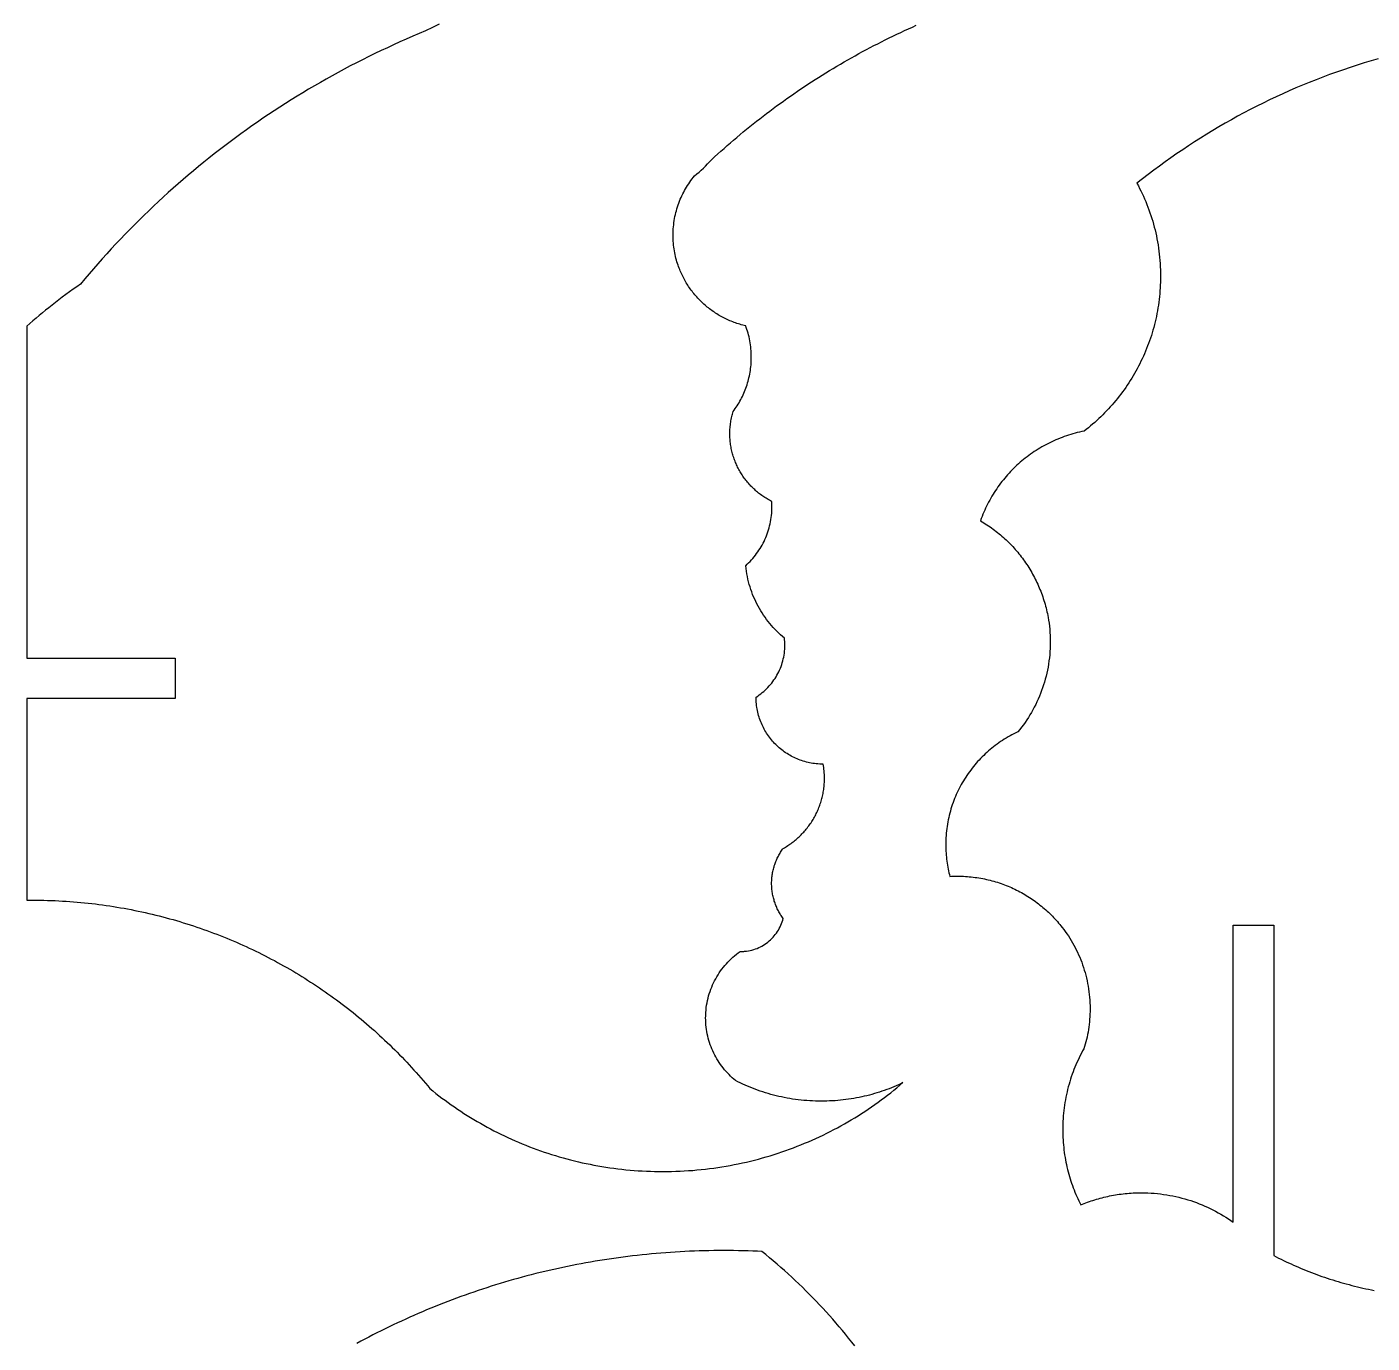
# Model space of a CAD drawing. Extents: x 296 to 476, y 465 to 753.
# Drawn here: x 295.6 to 346.6, y 646.5 to 696.4 of the extents above; entities that cross this region are included whole.
import ezdxf

# ---------------------------------------------------------------- set-up
doc = ezdxf.new("R2010")
doc.units = 0
doc.layers.add('Default_Layer', color=1, linetype='CONTINUOUS')

msp = doc.modelspace()

# ---------------------------------------------------------------- linework, layer by layer
at = {"layer": 'Default_Layer'}
for points in [[(311.269, 696.457), (311.008, 696.332), (310.748, 696.206), (310.503, 696.104), (310.26, 696), (310.018, 695.894), (309.778, 695.787), (309.538, 695.679), (309.3, 695.568), (309.063, 695.457), (308.827, 695.343), (308.593, 695.228), (308.359, 695.112), (308.127, 694.993), (307.897, 694.874), (307.667, 694.752), (307.439, 694.629), (307.212, 694.505), (306.986, 694.379), (306.762, 694.252), (306.539, 694.123), (306.317, 693.992), (306.096, 693.86), (305.877, 693.726), (305.658, 693.591), (305.442, 693.454), (305.226, 693.316), (305.012, 693.177), (304.799, 693.036), (304.587, 692.893), (304.376, 692.749), (304.167, 692.603), (303.959, 692.456), (303.753, 692.307), (303.548, 692.157), (303.343, 692.006), (303.141, 691.853), (302.939, 691.699), (302.739, 691.543), (302.54, 691.385), (302.343, 691.227), (302.147, 691.067), (301.952, 690.905), (301.758, 690.742), (301.566, 690.578), (301.375, 690.412), (301.185, 690.244), (300.997, 690.076), (300.81, 689.906), (300.624, 689.734), (300.44, 689.561), (300.257, 689.387), (300.075, 689.212), (299.894, 689.035), (299.715, 688.856), (299.538, 688.677), (299.361, 688.496), (299.186, 688.313), (299.012, 688.129), (298.84, 687.944), (298.669, 687.758), (298.499, 687.57), (298.331, 687.381), (298.164, 687.191), (297.998, 686.999), (297.834, 686.806), (297.671, 686.611), (297.529, 686.511), (297.39, 686.411), (297.253, 686.311), (297.118, 686.211), (296.985, 686.112), (296.854, 686.012), (296.725, 685.913), (296.598, 685.814), (296.473, 685.715), (296.349, 685.616), (296.228, 685.517), (296.108, 685.417), (295.989, 685.318), (295.872, 685.219), (295.757, 685.119), (295.643, 685.02), (295.643, 672.438), (295.643, 672.438), (301.256, 672.438), (301.256, 670.901), (295.643, 670.901), (295.643, 663.261), (295.862, 663.262), (296.003, 663.262), (296.145, 663.26), (296.286, 663.258), (296.427, 663.254), (296.568, 663.25), (296.708, 663.244), (296.849, 663.238), (296.989, 663.23), (297.128, 663.222), (297.268, 663.212), (297.407, 663.202), (297.546, 663.19), (297.685, 663.178), (297.823, 663.164), (297.961, 663.15), (298.099, 663.135), (298.236, 663.118), (298.374, 663.101), (298.511, 663.083), (298.647, 663.064), (298.784, 663.044), (298.92, 663.023), (299.055, 663.001), (299.191, 662.978), (299.326, 662.954), (299.46, 662.929), (299.595, 662.904), (299.729, 662.877), (299.863, 662.85), (299.996, 662.821), (300.129, 662.792), (300.262, 662.761), (300.395, 662.73), (300.527, 662.698), (300.658, 662.665), (300.79, 662.631), (300.921, 662.597), (301.051, 662.561), (301.182, 662.524), (301.312, 662.487), (301.441, 662.449), (301.57, 662.409), (301.699, 662.369), (301.827, 662.328), (301.955, 662.287), (302.083, 662.244), (302.21, 662.2), (302.337, 662.156), (302.464, 662.111), (302.59, 662.065), (302.715, 662.018), (302.841, 661.97), (302.966, 661.921), (303.09, 661.872), (303.214, 661.822), (303.338, 661.771), (303.461, 661.719), (303.583, 661.666), (303.706, 661.612), (303.828, 661.558), (303.949, 661.503), (304.07, 661.447), (304.191, 661.39), (304.311, 661.332), (304.43, 661.274), (304.55, 661.214), (304.668, 661.154), (304.787, 661.094), (304.904, 661.032), (305.022, 660.97), (305.139, 660.906), (305.255, 660.842), (305.371, 660.778), (305.486, 660.712), (305.601, 660.646), (305.716, 660.579), (305.83, 660.511), (305.943, 660.443), (306.056, 660.373), (306.169, 660.303), (306.281, 660.232), (306.392, 660.161), (306.503, 660.089), (306.614, 660.016), (306.724, 659.942), (306.833, 659.867), (306.942, 659.792), (307.05, 659.716), (307.158, 659.64), (307.265, 659.562), (307.372, 659.484), (307.478, 659.405), (307.584, 659.326), (307.689, 659.246), (307.794, 659.165), (307.898, 659.083), (308.001, 659.001), (308.104, 658.918), (308.206, 658.834), (308.308, 658.75), (308.409, 658.665), (308.51, 658.579), (308.61, 658.492), (308.71, 658.405), (308.808, 658.318), (308.907, 658.229), (309.004, 658.14), (309.102, 658.05), (309.198, 657.96), (309.294, 657.869), (309.389, 657.777), (309.484, 657.685), (309.578, 657.592), (309.672, 657.499), (309.764, 657.404), (309.857, 657.309), (309.948, 657.214), (310.039, 657.118), (310.13, 657.021), (310.219, 656.924), (310.308, 656.826), (310.397, 656.727), (310.485, 656.628), (310.572, 656.528), (310.658, 656.428), (310.744, 656.327), (310.829, 656.225), (310.914, 656.123), (311.026, 656.032), (311.139, 655.942), (311.254, 655.853), (311.369, 655.765), (311.485, 655.679), (311.602, 655.593), (311.721, 655.509), (311.84, 655.426), (311.96, 655.344), (312.081, 655.264), (312.203, 655.184), (312.326, 655.106), (312.45, 655.029), (312.574, 654.954), (312.7, 654.879), (312.827, 654.806), (312.954, 654.734), (313.082, 654.664), (313.211, 654.594), (313.341, 654.527), (313.472, 654.46), (313.603, 654.395), (313.736, 654.331), (313.869, 654.268), (314.003, 654.207), (314.137, 654.147), (314.273, 654.089), (314.409, 654.031), (314.546, 653.976), (314.684, 653.921), (314.822, 653.869), (314.962, 653.817), (315.102, 653.767), (315.242, 653.719), (315.383, 653.671), (315.525, 653.626), (315.668, 653.582), (315.812, 653.539), (315.956, 653.498), (316.1, 653.458), (316.245, 653.42), (316.391, 653.383), (316.538, 653.348), (316.685, 653.314), (316.833, 653.282), (316.981, 653.252), (317.13, 653.223), (317.279, 653.195), (317.43, 653.169), (317.58, 653.145), (317.731, 653.123), (317.883, 653.102), (318.035, 653.082), (318.188, 653.065), (318.341, 653.048), (318.495, 653.034), (318.649, 653.021), (318.803, 653.01), (318.959, 653.001), (319.114, 652.993), (319.27, 652.987), (319.427, 652.983), (319.583, 652.98), (319.741, 652.979), (319.904, 652.98), (320.066, 652.983), (320.228, 652.988), (320.39, 652.994), (320.551, 653.002), (320.712, 653.012), (320.872, 653.024), (321.032, 653.038), (321.191, 653.054), (321.35, 653.071), (321.508, 653.09), (321.665, 653.111), (321.822, 653.133), (321.979, 653.157), (322.134, 653.183), (322.29, 653.211), (322.444, 653.241), (322.598, 653.272), (322.752, 653.304), (322.904, 653.339), (323.056, 653.375), (323.208, 653.413), (323.359, 653.452), (323.509, 653.493), (323.658, 653.536), (323.807, 653.58), (323.955, 653.626), (324.102, 653.673), (324.249, 653.722), (324.395, 653.773), (324.54, 653.825), (324.684, 653.878), (324.827, 653.934), (324.97, 653.99), (325.112, 654.048), (325.253, 654.108), (325.394, 654.169), (325.533, 654.232), (325.672, 654.296), (325.809, 654.362), (325.946, 654.429), (326.083, 654.497), (326.218, 654.567), (326.352, 654.639), (326.486, 654.711), (326.618, 654.786), (326.75, 654.861), (326.88, 654.938), (327.01, 655.016), (327.139, 655.096), (327.267, 655.177), (327.393, 655.259), (327.519, 655.343), (327.644, 655.428), (327.768, 655.514), (327.891, 655.602), (328.013, 655.691), (328.133, 655.781), (328.253, 655.872), (328.372, 655.965), (328.49, 656.059), (328.606, 656.154), (328.722, 656.25), (328.836, 656.348), (328.751, 656.306), (328.665, 656.267), (328.578, 656.228), (328.49, 656.19), (328.401, 656.153), (328.311, 656.118), (328.221, 656.084), (328.13, 656.051), (328.038, 656.019), (327.945, 655.988), (327.851, 655.959), (327.757, 655.93), (327.662, 655.903), (327.566, 655.878), (327.47, 655.853), (327.373, 655.83), (327.275, 655.808), (327.177, 655.787), (327.078, 655.768), (326.978, 655.75), (326.878, 655.734), (326.778, 655.718), (326.676, 655.705), (326.575, 655.692), (326.473, 655.681), (326.37, 655.672), (326.267, 655.664), (326.163, 655.657), (326.059, 655.652), (325.955, 655.648), (325.85, 655.646), (325.745, 655.645), (325.634, 655.646), (325.523, 655.648), (325.413, 655.652), (325.303, 655.658), (325.194, 655.666), (325.085, 655.675), (324.977, 655.685), (324.869, 655.698), (324.762, 655.711), (324.655, 655.727), (324.549, 655.744), (324.444, 655.762), (324.339, 655.782), (324.235, 655.804), (324.132, 655.826), (324.029, 655.851), (323.927, 655.877), (323.826, 655.904), (323.725, 655.933), (323.625, 655.963), (323.526, 655.994), (323.428, 656.027), (323.331, 656.061), (323.234, 656.096), (323.138, 656.133), (323.043, 656.171), (322.95, 656.211), (322.857, 656.251), (322.764, 656.293), (322.673, 656.336), (322.583, 656.381), (322.494, 656.426), (322.43, 656.48), (322.367, 656.536), (322.306, 656.593), (322.246, 656.652), (322.188, 656.713), (322.132, 656.775), (322.077, 656.838), (322.024, 656.903), (321.973, 656.969), (321.924, 657.037), (321.876, 657.106), (321.831, 657.176), (321.787, 657.248), (321.745, 657.321), (321.705, 657.395), (321.668, 657.47), (321.632, 657.547), (321.598, 657.624), (321.566, 657.703), (321.537, 657.783), (321.509, 657.863), (321.484, 657.945), (321.461, 658.028), (321.441, 658.111), (321.422, 658.196), (321.406, 658.281), (321.393, 658.367), (321.381, 658.454), (321.373, 658.541), (321.366, 658.629), (321.362, 658.718), (321.361, 658.808), (321.362, 658.864), (321.363, 658.915), (321.368, 659.008), (321.375, 659.1), (321.385, 659.191), (321.398, 659.282), (321.413, 659.371), (321.431, 659.46), (321.451, 659.547), (321.474, 659.634), (321.499, 659.719), (321.527, 659.804), (321.557, 659.887), (321.589, 659.969), (321.624, 660.051), (321.661, 660.13), (321.7, 660.209), (321.741, 660.286), (321.785, 660.362), (321.83, 660.437), (321.878, 660.51), (321.927, 660.582), (321.979, 660.653), (322.032, 660.721), (322.087, 660.789), (322.145, 660.854), (322.204, 660.919), (322.265, 660.981), (322.327, 661.042), (322.392, 661.101), (322.458, 661.158), (322.526, 661.214), (322.595, 661.267), (322.666, 661.319), (322.695, 661.319), (322.731, 661.319), (322.767, 661.32), (322.803, 661.322), (322.838, 661.325), (322.873, 661.328), (322.908, 661.333), (322.978, 661.343), (323.046, 661.356), (323.113, 661.372), (323.18, 661.391), (323.245, 661.413), (323.309, 661.437), (323.371, 661.463), (323.433, 661.493), (323.492, 661.524), (323.551, 661.558), (323.608, 661.594), (323.663, 661.633), (323.717, 661.673), (323.768, 661.716), (323.819, 661.761), (323.867, 661.808), (323.913, 661.857), (323.958, 661.907), (324, 661.96), (324.04, 662.014), (324.079, 662.07), (324.115, 662.128), (324.148, 662.187), (324.18, 662.247), (324.209, 662.31), (324.235, 662.373), (324.259, 662.438), (324.28, 662.504), (324.299, 662.572), (324.274, 662.606), (324.249, 662.641), (324.225, 662.677), (324.202, 662.713), (324.179, 662.75), (324.157, 662.787), (324.136, 662.824), (324.115, 662.863), (324.095, 662.901), (324.076, 662.94), (324.058, 662.98), (324.04, 663.02), (324.023, 663.06), (324.007, 663.101), (323.992, 663.143), (323.977, 663.184), (323.963, 663.226), (323.951, 663.269), (323.938, 663.312), (323.927, 663.355), (323.917, 663.398), (323.907, 663.442), (323.898, 663.486), (323.891, 663.531), (323.884, 663.576), (323.878, 663.621), (323.872, 663.666), (323.868, 663.712), (323.865, 663.758), (323.863, 663.804), (323.861, 663.851), (323.861, 663.897), (323.861, 663.944), (323.863, 663.991), (323.865, 664.037), (323.868, 664.083), (323.872, 664.128), (323.878, 664.174), (323.884, 664.219), (323.891, 664.264), (323.898, 664.308), (323.907, 664.353), (323.917, 664.396), (323.927, 664.44), (323.938, 664.483), (323.951, 664.526), (323.963, 664.568), (323.977, 664.61), (323.992, 664.652), (324.007, 664.693), (324.023, 664.734), (324.04, 664.775), (324.058, 664.815), (324.076, 664.854), (324.095, 664.893), (324.115, 664.932), (324.136, 664.97), (324.157, 665.008), (324.179, 665.045), (324.202, 665.082), (324.225, 665.118), (324.249, 665.153), (324.274, 665.189), (324.299, 665.223), (324.343, 665.248), (324.386, 665.274), (324.429, 665.301), (324.471, 665.328), (324.513, 665.355), (324.555, 665.384), (324.596, 665.413), (324.636, 665.443), (324.676, 665.473), (324.715, 665.504), (324.754, 665.535), (324.792, 665.567), (324.83, 665.6), (324.867, 665.633), (324.903, 665.667), (324.939, 665.702), (324.975, 665.737), (325.01, 665.772), (325.044, 665.808), (325.078, 665.845), (325.111, 665.882), (325.143, 665.92), (325.175, 665.958), (325.206, 665.997), (325.237, 666.036), (325.267, 666.076), (325.296, 666.116), (325.325, 666.157), (325.353, 666.198), (325.38, 666.239), (325.407, 666.281), (325.433, 666.324), (325.458, 666.367), (325.482, 666.41), (325.506, 666.454), (325.53, 666.498), (325.552, 666.543), (325.574, 666.588), (325.595, 666.634), (325.615, 666.679), (325.635, 666.726), (325.653, 666.772), (325.671, 666.819), (325.689, 666.867), (325.705, 666.915), (325.721, 666.963), (325.736, 667.011), (325.75, 667.06), (325.763, 667.109), (325.776, 667.158), (325.787, 667.208), (325.798, 667.258), (325.808, 667.308), (325.817, 667.359), (325.826, 667.41), (325.833, 667.461), (325.84, 667.513), (325.846, 667.564), (325.851, 667.616), (325.855, 667.669), (325.858, 667.721), (325.86, 667.774), (325.861, 667.827), (325.862, 667.88), (325.861, 667.951), (325.859, 668.021), (325.855, 668.09), (325.849, 668.158), (325.843, 668.225), (325.834, 668.291), (325.825, 668.354), (325.814, 668.416), (325.813, 668.416), (325.747, 668.417), (325.682, 668.419), (325.617, 668.423), (325.553, 668.429), (325.489, 668.436), (325.426, 668.445), (325.363, 668.455), (325.3, 668.467), (325.239, 668.481), (325.177, 668.496), (325.117, 668.512), (325.057, 668.53), (324.997, 668.549), (324.939, 668.57), (324.881, 668.592), (324.823, 668.615), (324.767, 668.64), (324.711, 668.666), (324.656, 668.694), (324.601, 668.723), (324.548, 668.752), (324.495, 668.784), (324.443, 668.816), (324.392, 668.85), (324.341, 668.885), (324.292, 668.921), (324.243, 668.958), (324.196, 668.996), (324.149, 669.036), (324.104, 669.076), (324.059, 669.118), (324.015, 669.16), (323.973, 669.204), (323.931, 669.248), (323.891, 669.294), (323.851, 669.341), (323.813, 669.388), (323.776, 669.437), (323.74, 669.486), (323.705, 669.536), (323.671, 669.587), (323.639, 669.639), (323.608, 669.692), (323.578, 669.746), (323.549, 669.8), (323.522, 669.856), (323.496, 669.911), (323.471, 669.968), (323.447, 670.025), (323.425, 670.084), (323.405, 670.142), (323.385, 670.202), (323.367, 670.262), (323.351, 670.322), (323.336, 670.383), (323.323, 670.445), (323.311, 670.508), (323.3, 670.57), (323.291, 670.634), (323.284, 670.698), (323.278, 670.762), (323.274, 670.827), (323.272, 670.892), (323.271, 670.957), (323.271, 670.959), (323.332, 670.999), (323.392, 671.041), (323.45, 671.084), (323.507, 671.129), (323.563, 671.176), (323.617, 671.225), (323.669, 671.275), (323.72, 671.326), (323.769, 671.379), (323.816, 671.434), (323.862, 671.49), (323.906, 671.547), (323.948, 671.606), (323.989, 671.666), (324.027, 671.727), (324.064, 671.79), (324.098, 671.854), (324.131, 671.918), (324.162, 671.984), (324.191, 672.051), (324.217, 672.12), (324.242, 672.189), (324.264, 672.259), (324.284, 672.33), (324.302, 672.402), (324.318, 672.475), (324.331, 672.548), (324.342, 672.623), (324.351, 672.698), (324.357, 672.774), (324.361, 672.85), (324.362, 672.927), (324.361, 672.997), (324.358, 673.066), (324.353, 673.132), (324.347, 673.194), (324.271, 673.257), (324.198, 673.323), (324.126, 673.39), (324.056, 673.458), (323.987, 673.529), (323.92, 673.6), (323.855, 673.674), (323.792, 673.749), (323.73, 673.825), (323.67, 673.903), (323.612, 673.982), (323.556, 674.063), (323.502, 674.145), (323.45, 674.229), (323.4, 674.314), (323.352, 674.4), (323.305, 674.488), (323.261, 674.577), (323.219, 674.667), (323.179, 674.758), (323.142, 674.85), (323.106, 674.944), (323.073, 675.039), (323.042, 675.134), (323.013, 675.231), (322.986, 675.329), (322.962, 675.428), (322.941, 675.528), (322.921, 675.629), (322.904, 675.731), (322.89, 675.834), (322.878, 675.937), (322.934, 675.99), (322.99, 676.044), (323.044, 676.099), (323.096, 676.156), (323.147, 676.214), (323.197, 676.273), (323.245, 676.334), (323.291, 676.395), (323.336, 676.458), (323.38, 676.522), (323.421, 676.588), (323.462, 676.654), (323.5, 676.721), (323.537, 676.79), (323.572, 676.859), (323.605, 676.93), (323.636, 677.002), (323.666, 677.074), (323.694, 677.147), (323.719, 677.222), (323.743, 677.297), (323.765, 677.373), (323.785, 677.45), (323.803, 677.527), (323.819, 677.606), (323.833, 677.685), (323.845, 677.764), (323.855, 677.845), (323.863, 677.926), (323.868, 678.008), (323.872, 678.09), (323.873, 678.173), (323.872, 678.225), (323.871, 678.277), (323.869, 678.326), (323.866, 678.372), (323.822, 678.395), (323.778, 678.419), (323.735, 678.443), (323.692, 678.468), (323.65, 678.494), (323.608, 678.52), (323.566, 678.547), (323.526, 678.575), (323.485, 678.603), (323.445, 678.632), (323.406, 678.662), (323.367, 678.692), (323.329, 678.723), (323.291, 678.754), (323.254, 678.786), (323.218, 678.819), (323.182, 678.852), (323.146, 678.886), (323.112, 678.921), (323.077, 678.956), (323.044, 678.991), (323.011, 679.027), (322.979, 679.064), (322.947, 679.101), (322.916, 679.139), (322.885, 679.177), (322.855, 679.216), (322.826, 679.255), (322.798, 679.295), (322.77, 679.335), (322.743, 679.375), (322.716, 679.417), (322.691, 679.458), (322.666, 679.5), (322.641, 679.543), (322.618, 679.586), (322.595, 679.629), (322.573, 679.673), (322.551, 679.718), (322.531, 679.762), (322.511, 679.807), (322.492, 679.853), (322.473, 679.899), (322.456, 679.945), (322.439, 679.992), (322.423, 680.039), (322.407, 680.086), (322.393, 680.134), (322.379, 680.182), (322.367, 680.23), (322.355, 680.279), (322.344, 680.328), (322.333, 680.377), (322.324, 680.427), (322.315, 680.477), (322.308, 680.527), (322.301, 680.577), (322.295, 680.628), (322.29, 680.679), (322.286, 680.731), (322.283, 680.782), (322.28, 680.834), (322.279, 680.886), (322.278, 680.938), (322.279, 680.995), (322.28, 681.051), (322.283, 681.106), (322.287, 681.162), (322.292, 681.216), (322.297, 681.271), (322.304, 681.325), (322.312, 681.378), (322.32, 681.431), (322.33, 681.483), (322.34, 681.535), (322.351, 681.586), (322.364, 681.636), (322.377, 681.685), (322.39, 681.734), (322.405, 681.782), (322.445, 681.835), (322.483, 681.889), (322.521, 681.944), (322.558, 682), (322.593, 682.057), (322.627, 682.115), (322.661, 682.173), (322.693, 682.232), (322.724, 682.292), (322.754, 682.353), (322.783, 682.414), (322.81, 682.476), (322.837, 682.539), (322.862, 682.602), (322.886, 682.666), (322.909, 682.73), (322.93, 682.796), (322.95, 682.862), (322.969, 682.928), (322.987, 682.995), (323.003, 683.062), (323.018, 683.13), (323.032, 683.199), (323.044, 683.268), (323.055, 683.338), (323.064, 683.408), (323.072, 683.478), (323.079, 683.549), (323.084, 683.62), (323.088, 683.692), (323.09, 683.764), (323.091, 683.837), (323.09, 683.917), (323.087, 683.996), (323.083, 684.075), (323.077, 684.153), (323.069, 684.231), (323.059, 684.308), (323.048, 684.384), (323.035, 684.459), (323.02, 684.534), (323.004, 684.607), (322.987, 684.68), (322.968, 684.751), (322.947, 684.822), (322.926, 684.891), (322.902, 684.959), (322.878, 685.026), (322.821, 685.04), (322.765, 685.054), (322.71, 685.069), (322.655, 685.085), (322.6, 685.102), (322.546, 685.119), (322.492, 685.138), (322.438, 685.157), (322.385, 685.177), (322.332, 685.198), (322.28, 685.22), (322.228, 685.242), (322.177, 685.266), (322.126, 685.29), (322.075, 685.314), (322.025, 685.34), (321.976, 685.366), (321.927, 685.393), (321.878, 685.421), (321.83, 685.45), (321.783, 685.479), (321.736, 685.509), (321.69, 685.54), (321.644, 685.571), (321.598, 685.603), (321.553, 685.636), (321.509, 685.669), (321.465, 685.703), (321.422, 685.738), (321.379, 685.774), (321.337, 685.81), (321.296, 685.847), (321.255, 685.884), (321.215, 685.922), (321.175, 685.961), (321.136, 686), (321.097, 686.04), (321.059, 686.081), (321.022, 686.122), (320.986, 686.163), (320.95, 686.206), (320.914, 686.249), (320.88, 686.292), (320.846, 686.336), (320.812, 686.381), (320.78, 686.426), (320.748, 686.472), (320.717, 686.518), (320.686, 686.565), (320.656, 686.612), (320.627, 686.66), (320.599, 686.708), (320.571, 686.757), (320.544, 686.806), (320.518, 686.856), (320.492, 686.906), (320.468, 686.957), (320.444, 687.008), (320.421, 687.06), (320.398, 687.112), (320.377, 687.165), (320.356, 687.218), (320.336, 687.271), (320.316, 687.325), (320.295, 687.389), (320.274, 687.455), (320.255, 687.521), (320.237, 687.588), (320.22, 687.657), (320.204, 687.726), (320.19, 687.797), (320.177, 687.868), (320.166, 687.94), (320.156, 688.012), (320.148, 688.086), (320.141, 688.16), (320.135, 688.234), (320.131, 688.31), (320.129, 688.385), (320.128, 688.461), (320.129, 688.541), (320.132, 688.621), (320.136, 688.7), (320.142, 688.779), (320.15, 688.858), (320.16, 688.935), (320.171, 689.013), (320.184, 689.089), (320.198, 689.165), (320.215, 689.241), (320.232, 689.316), (320.252, 689.39), (320.273, 689.464), (320.295, 689.537), (320.319, 689.609), (320.345, 689.68), (320.371, 689.751), (320.4, 689.821), (320.43, 689.89), (320.461, 689.959), (320.494, 690.026), (320.528, 690.093), (320.563, 690.159), (320.6, 690.224), (320.638, 690.288), (320.677, 690.351), (320.718, 690.413), (320.76, 690.475), (320.803, 690.535), (320.847, 690.594), (320.893, 690.653), (320.94, 690.71), (321.027, 690.783), (321.111, 690.856), (321.194, 690.931), (321.275, 691.007), (321.354, 691.084), (321.432, 691.162), (321.509, 691.242), (321.584, 691.324), (321.701, 691.432), (321.82, 691.539), (321.938, 691.646), (322.058, 691.752), (322.178, 691.858), (322.298, 691.963), (322.42, 692.067), (322.542, 692.17), (322.664, 692.273), (322.787, 692.375), (322.911, 692.476), (323.035, 692.577), (323.16, 692.677), (323.285, 692.777), (323.411, 692.875), (323.538, 692.973), (323.665, 693.071), (323.793, 693.167), (323.921, 693.263), (324.05, 693.358), (324.179, 693.452), (324.309, 693.546), (324.44, 693.639), (324.571, 693.731), (324.703, 693.823), (324.835, 693.914), (324.968, 694.004), (325.101, 694.093), (325.235, 694.182), (325.37, 694.269), (325.505, 694.357), (325.64, 694.443), (325.776, 694.528), (325.913, 694.613), (326.05, 694.697), (326.188, 694.781), (326.326, 694.863), (326.464, 694.945), (326.604, 695.026), (326.743, 695.106), (326.883, 695.186), (327.024, 695.265), (327.165, 695.342), (327.307, 695.42), (327.449, 695.496), (327.592, 695.571), (327.735, 695.646), (327.879, 695.72), (328.023, 695.793), (328.167, 695.866), (328.313, 695.937), (328.458, 696.008), (328.604, 696.078), (328.751, 696.147), (328.898, 696.215), (329.045, 696.283), (329.193, 696.35), (329.341, 696.415)], [(346.845, 695.151), (346.578, 695.073), (346.312, 694.992), (346.048, 694.909), (345.785, 694.823), (345.523, 694.734), (345.262, 694.643), (345.003, 694.549), (344.745, 694.452), (344.488, 694.353), (344.233, 694.251), (343.979, 694.147), (343.726, 694.04), (343.475, 693.931), (343.225, 693.819), (342.977, 693.705), (342.73, 693.588), (342.485, 693.469), (342.241, 693.347), (341.998, 693.223), (341.757, 693.096), (341.518, 692.968), (341.28, 692.836), (341.044, 692.703), (340.81, 692.567), (340.577, 692.429), (340.345, 692.288), (340.116, 692.145), (339.888, 692), (339.661, 691.853), (339.437, 691.703), (339.214, 691.552), (338.992, 691.398), (338.773, 691.241), (338.555, 691.083), (338.339, 690.923), (338.125, 690.76), (337.913, 690.596), (337.703, 690.429), (337.755, 690.333), (337.805, 690.236), (337.854, 690.138), (337.902, 690.038), (337.949, 689.938), (337.993, 689.836), (338.037, 689.734), (338.079, 689.631), (338.119, 689.526), (338.158, 689.421), (338.196, 689.315), (338.232, 689.207), (338.266, 689.099), (338.299, 688.99), (338.33, 688.881), (338.359, 688.77), (338.387, 688.659), (338.413, 688.547), (338.438, 688.434), (338.46, 688.32), (338.481, 688.206), (338.501, 688.091), (338.518, 687.975), (338.534, 687.859), (338.548, 687.742), (338.56, 687.624), (338.571, 687.506), (338.579, 687.387), (338.586, 687.268), (338.591, 687.148), (338.594, 687.028), (338.595, 686.907), (338.594, 686.795), (338.591, 686.684), (338.587, 686.573), (338.581, 686.463), (338.574, 686.353), (338.565, 686.244), (338.555, 686.135), (338.543, 686.026), (338.529, 685.918), (338.514, 685.811), (338.497, 685.704), (338.479, 685.597), (338.459, 685.491), (338.438, 685.385), (338.415, 685.28), (338.391, 685.176), (338.365, 685.072), (338.338, 684.969), (338.309, 684.866), (338.279, 684.764), (338.248, 684.663), (338.215, 684.562), (338.18, 684.462), (338.145, 684.362), (338.108, 684.263), (338.069, 684.165), (338.029, 684.067), (337.988, 683.97), (337.945, 683.874), (337.902, 683.779), (337.856, 683.684), (337.81, 683.59), (337.762, 683.497), (337.713, 683.404), (337.663, 683.312), (337.611, 683.222), (337.558, 683.131), (337.504, 683.042), (337.449, 682.953), (337.392, 682.866), (337.335, 682.779), (337.276, 682.693), (337.216, 682.608), (337.154, 682.523), (337.092, 682.44), (337.028, 682.357), (336.963, 682.276), (336.898, 682.195), (336.831, 682.115), (336.763, 682.036), (336.693, 681.958), (336.623, 681.881), (336.552, 681.805), (336.479, 681.73), (336.406, 681.656), (336.331, 681.583), (336.256, 681.511), (336.179, 681.44), (336.102, 681.37), (336.023, 681.301), (335.944, 681.234), (335.863, 681.167), (335.782, 681.101), (335.7, 681.037), (335.614, 681.019), (335.528, 681), (335.443, 680.979), (335.359, 680.958), (335.276, 680.935), (335.193, 680.91), (335.11, 680.885), (335.028, 680.858), (334.947, 680.83), (334.867, 680.8), (334.787, 680.77), (334.707, 680.738), (334.629, 680.704), (334.551, 680.67), (334.474, 680.634), (334.397, 680.598), (334.322, 680.56), (334.247, 680.521), (334.172, 680.48), (334.099, 680.439), (334.026, 680.396), (333.954, 680.352), (333.883, 680.308), (333.812, 680.262), (333.743, 680.215), (333.674, 680.167), (333.606, 680.117), (333.539, 680.067), (333.472, 680.016), (333.407, 679.963), (333.342, 679.91), (333.279, 679.856), (333.216, 679.8), (333.154, 679.744), (333.093, 679.686), (333.033, 679.628), (332.974, 679.569), (332.916, 679.508), (332.859, 679.447), (332.802, 679.385), (332.747, 679.322), (332.693, 679.258), (332.64, 679.193), (332.588, 679.127), (332.536, 679.061), (332.486, 678.993), (332.437, 678.925), (332.389, 678.856), (332.342, 678.786), (332.296, 678.715), (332.251, 678.643), (332.208, 678.571), (332.165, 678.498), (332.123, 678.424), (332.083, 678.349), (332.044, 678.273), (332.006, 678.197), (331.969, 678.12), (331.933, 678.042), (331.899, 677.964), (331.865, 677.885), (331.833, 677.805), (331.803, 677.724), (331.773, 677.643), (331.835, 677.606), (331.896, 677.568), (331.957, 677.53), (332.018, 677.49), (332.077, 677.45), (332.136, 677.409), (332.195, 677.368), (332.253, 677.325), (332.31, 677.282), (332.367, 677.238), (332.423, 677.194), (332.479, 677.149), (332.533, 677.103), (332.588, 677.056), (332.641, 677.009), (332.694, 676.961), (332.746, 676.912), (332.798, 676.863), (332.849, 676.813), (332.899, 676.762), (332.948, 676.711), (332.997, 676.659), (333.045, 676.606), (333.093, 676.553), (333.139, 676.499), (333.185, 676.445), (333.23, 676.39), (333.275, 676.334), (333.319, 676.278), (333.362, 676.221), (333.404, 676.163), (333.446, 676.105), (333.486, 676.047), (333.526, 675.987), (333.566, 675.928), (333.604, 675.867), (333.642, 675.806), (333.678, 675.745), (333.714, 675.683), (333.75, 675.62), (333.784, 675.557), (333.818, 675.494), (333.85, 675.43), (333.882, 675.365), (333.914, 675.3), (333.944, 675.234), (333.973, 675.168), (334.002, 675.101), (334.029, 675.034), (334.056, 674.967), (334.082, 674.899), (334.107, 674.83), (334.131, 674.761), (334.155, 674.692), (334.177, 674.622), (334.198, 674.551), (334.219, 674.48), (334.238, 674.409), (334.257, 674.338), (334.275, 674.266), (334.292, 674.193), (334.307, 674.12), (334.322, 674.047), (334.336, 673.973), (334.355, 673.867), (334.371, 673.756), (334.385, 673.643), (334.397, 673.527), (334.406, 673.409), (334.413, 673.288), (334.417, 673.167), (334.418, 673.044), (334.417, 672.923), (334.413, 672.802), (334.406, 672.682), (334.397, 672.563), (334.385, 672.445), (334.37, 672.327), (334.353, 672.21), (334.334, 672.095), (334.312, 671.98), (334.287, 671.865), (334.261, 671.752), (334.231, 671.64), (334.2, 671.529), (334.166, 671.419), (334.13, 671.31), (334.091, 671.202), (334.05, 671.095), (334.007, 670.989), (333.962, 670.884), (333.915, 670.781), (333.866, 670.679), (333.814, 670.578), (333.761, 670.478), (333.705, 670.38), (333.648, 670.283), (333.588, 670.188), (333.527, 670.094), (333.464, 670.001), (333.398, 669.91), (333.331, 669.82), (333.262, 669.732), (333.192, 669.646), (333.116, 669.609), (333.041, 669.571), (332.966, 669.532), (332.893, 669.492), (332.82, 669.45), (332.748, 669.407), (332.677, 669.364), (332.607, 669.318), (332.538, 669.272), (332.469, 669.225), (332.402, 669.176), (332.335, 669.127), (332.269, 669.076), (332.204, 669.024), (332.141, 668.972), (332.078, 668.918), (332.016, 668.863), (331.955, 668.807), (331.895, 668.75), (331.836, 668.692), (331.778, 668.633), (331.722, 668.573), (331.666, 668.512), (331.611, 668.451), (331.558, 668.388), (331.505, 668.324), (331.454, 668.26), (331.404, 668.194), (331.354, 668.128), (331.307, 668.061), (331.26, 667.993), (331.214, 667.924), (331.17, 667.854), (331.126, 667.784), (331.085, 667.713), (331.044, 667.641), (331.004, 667.568), (330.966, 667.494), (330.929, 667.42), (330.893, 667.345), (330.859, 667.269), (330.826, 667.193), (330.794, 667.116), (330.764, 667.038), (330.735, 666.96), (330.707, 666.881), (330.681, 666.801), (330.656, 666.721), (330.632, 666.64), (330.61, 666.558), (330.589, 666.476), (330.57, 666.394), (330.552, 666.31), (330.536, 666.227), (330.521, 666.143), (330.508, 666.058), (330.496, 665.973), (330.486, 665.887), (330.477, 665.801), (330.47, 665.714), (330.465, 665.627), (330.461, 665.54), (330.458, 665.452), (330.457, 665.364), (330.458, 665.284), (330.46, 665.204), (330.463, 665.125), (330.468, 665.047), (330.474, 664.969), (330.481, 664.891), (330.489, 664.814), (330.498, 664.738), (330.509, 664.663), (330.52, 664.589), (330.533, 664.515), (330.547, 664.442), (330.562, 664.371), (330.578, 664.3), (330.595, 664.231), (330.613, 664.163), (330.68, 664.166), (330.752, 664.169), (330.827, 664.171), (330.903, 664.171), (330.979, 664.171), (331.053, 664.169), (331.128, 664.166), (331.202, 664.163), (331.277, 664.158), (331.35, 664.152), (331.424, 664.145), (331.497, 664.137), (331.57, 664.127), (331.642, 664.117), (331.715, 664.106), (331.786, 664.094), (331.858, 664.081), (331.929, 664.066), (332, 664.051), (332.07, 664.035), (332.14, 664.018), (332.21, 663.999), (332.279, 663.98), (332.348, 663.96), (332.417, 663.939), (332.485, 663.917), (332.552, 663.894), (332.619, 663.87), (332.686, 663.845), (332.753, 663.819), (332.818, 663.793), (332.884, 663.765), (332.949, 663.737), (333.013, 663.707), (333.077, 663.677), (333.141, 663.646), (333.204, 663.614), (333.266, 663.581), (333.328, 663.547), (333.389, 663.513), (333.45, 663.477), (333.511, 663.441), (333.571, 663.404), (333.63, 663.366), (333.689, 663.327), (333.747, 663.288), (333.804, 663.248), (333.861, 663.206), (333.918, 663.165), (333.974, 663.122), (334.029, 663.079), (334.083, 663.034), (334.137, 662.99), (334.191, 662.944), (334.244, 662.898), (334.296, 662.85), (334.347, 662.803), (334.398, 662.754), (334.448, 662.705), (334.498, 662.655), (334.546, 662.604), (334.594, 662.553), (334.642, 662.501), (334.689, 662.448), (334.735, 662.395), (334.78, 662.341), (334.824, 662.287), (334.868, 662.231), (334.929, 662.152), (334.989, 662.071), (335.047, 661.989), (335.103, 661.905), (335.158, 661.82), (335.211, 661.734), (335.262, 661.647), (335.311, 661.559), (335.359, 661.469), (335.405, 661.379), (335.45, 661.287), (335.492, 661.194), (335.533, 661.1), (335.572, 661.005), (335.609, 660.909), (335.644, 660.812), (335.677, 660.714), (335.708, 660.616), (335.737, 660.516), (335.765, 660.415), (335.79, 660.314), (335.813, 660.212), (335.834, 660.109), (335.853, 660.005), (335.869, 659.9), (335.884, 659.795), (335.897, 659.689), (335.907, 659.582), (335.915, 659.475), (335.92, 659.367), (335.924, 659.259), (335.925, 659.149), (335.924, 659.048), (335.921, 658.947), (335.916, 658.847), (335.909, 658.747), (335.901, 658.648), (335.89, 658.55), (335.878, 658.453), (335.863, 658.357), (335.848, 658.262), (335.83, 658.168), (335.811, 658.075), (335.79, 657.983), (335.767, 657.893), (335.743, 657.804), (335.717, 657.717), (335.69, 657.631), (335.643, 657.547), (335.598, 657.463), (335.554, 657.378), (335.511, 657.292), (335.47, 657.204), (335.429, 657.116), (335.391, 657.027), (335.353, 656.938), (335.317, 656.847), (335.282, 656.755), (335.248, 656.663), (335.216, 656.57), (335.185, 656.476), (335.156, 656.381), (335.128, 656.285), (335.102, 656.189), (335.077, 656.092), (335.053, 655.994), (335.031, 655.896), (335.011, 655.797), (334.992, 655.697), (334.975, 655.597), (334.959, 655.496), (334.945, 655.395), (334.932, 655.293), (334.921, 655.19), (334.912, 655.087), (334.904, 654.984), (334.898, 654.88), (334.894, 654.775), (334.892, 654.67), (334.891, 654.565), (334.891, 654.468), (334.894, 654.371), (334.897, 654.274), (334.902, 654.178), (334.909, 654.082), (334.917, 653.987), (334.926, 653.892), (334.937, 653.797), (334.949, 653.703), (334.963, 653.61), (334.977, 653.517), (334.993, 653.425), (335.011, 653.333), (335.03, 653.242), (335.05, 653.151), (335.071, 653.061), (335.094, 652.971), (335.117, 652.883), (335.142, 652.794), (335.169, 652.707), (335.196, 652.62), (335.225, 652.534), (335.255, 652.448), (335.286, 652.364), (335.318, 652.28), (335.351, 652.197), (335.386, 652.114), (335.421, 652.033), (335.458, 651.952), (335.496, 651.872), (335.535, 651.793), (335.575, 651.715), (335.638, 651.742), (335.703, 651.768), (335.768, 651.793), (335.834, 651.818), (335.9, 651.842), (335.967, 651.865), (336.035, 651.887), (336.103, 651.909), (336.171, 651.93), (336.241, 651.95), (336.31, 651.969), (336.38, 651.988), (336.451, 652.005), (336.522, 652.022), (336.594, 652.038), (336.666, 652.053), (336.739, 652.067), (336.811, 652.081), (336.885, 652.093), (336.959, 652.105), (337.033, 652.116), (337.107, 652.126), (337.182, 652.135), (337.257, 652.143), (337.333, 652.15), (337.409, 652.156), (337.485, 652.161), (337.561, 652.166), (337.638, 652.169), (337.715, 652.172), (337.793, 652.173), (337.87, 652.173), (337.992, 652.172), (338.114, 652.169), (338.235, 652.163), (338.355, 652.154), (338.475, 652.143), (338.594, 652.13), (338.712, 652.115), (338.83, 652.097), (338.946, 652.077), (339.062, 652.055), (339.177, 652.031), (339.291, 652.004), (339.404, 651.975), (339.517, 651.944), (339.628, 651.911), (339.739, 651.876), (339.848, 651.839), (339.956, 651.8), (340.064, 651.759), (340.17, 651.716), (340.275, 651.671), (340.379, 651.624), (340.482, 651.575), (340.584, 651.525), (340.684, 651.472), (340.784, 651.418), (340.882, 651.362), (340.978, 651.304), (341.074, 651.244), (341.168, 651.183), (341.26, 651.12), (341.352, 651.055), (341.352, 662.312), (342.888, 662.312), (342.888, 649.791), (342.98, 649.744), (343.072, 649.698), (343.164, 649.652), (343.258, 649.607), (343.351, 649.563), (343.446, 649.519), (343.54, 649.475), (343.636, 649.433), (343.731, 649.391), (343.827, 649.35), (343.924, 649.309), (344.021, 649.269), (344.119, 649.229), (344.217, 649.191), (344.315, 649.153), (344.414, 649.115), (344.513, 649.079), (344.613, 649.043), (344.713, 649.007), (344.814, 648.973), (344.915, 648.939), (345.017, 648.906), (345.119, 648.873), (345.221, 648.841), (345.324, 648.81), (345.427, 648.78), (345.53, 648.75), (345.634, 648.721), (345.738, 648.693), (345.843, 648.665), (345.948, 648.638), (346.054, 648.612), (346.159, 648.587), (346.265, 648.562), (346.372, 648.539), (346.479, 648.515), (346.586, 648.493), (346.693, 648.472)], [(327.009, 646.37), (326.894, 646.519), (326.777, 646.665), (326.659, 646.811), (326.54, 646.955), (326.42, 647.098), (326.299, 647.24), (326.176, 647.381), (326.053, 647.52), (325.929, 647.658), (325.803, 647.795), (325.676, 647.931), (325.548, 648.065), (325.419, 648.199), (325.289, 648.331), (325.158, 648.462), (325.026, 648.592), (324.892, 648.72), (324.757, 648.848), (324.621, 648.975), (324.484, 649.1), (324.345, 649.224), (324.206, 649.347), (324.065, 649.47), (323.923, 649.591), (323.779, 649.711), (323.635, 649.83), (323.489, 649.947), (323.323, 649.956), (323.151, 649.963), (322.974, 649.969), (322.792, 649.974), (322.606, 649.978), (322.418, 649.981), (322.228, 649.983), (322.037, 649.984), (321.853, 649.983), (321.669, 649.981), (321.486, 649.979), (321.302, 649.975), (321.12, 649.97), (320.937, 649.963), (320.755, 649.956), (320.573, 649.948), (320.391, 649.938), (320.21, 649.927), (320.029, 649.916), (319.848, 649.903), (319.667, 649.889), (319.487, 649.874), (319.307, 649.858), (319.128, 649.84), (318.949, 649.822), (318.77, 649.803), (318.591, 649.782), (318.413, 649.76), (318.235, 649.738), (318.057, 649.714), (317.88, 649.689), (317.703, 649.664), (317.527, 649.637), (317.35, 649.609), (317.175, 649.58), (316.999, 649.55), (316.824, 649.519), (316.649, 649.487), (316.475, 649.453), (316.301, 649.419), (316.127, 649.384), (315.954, 649.348), (315.781, 649.31), (315.608, 649.272), (315.436, 649.233), (315.265, 649.192), (315.093, 649.151), (314.922, 649.109), (314.752, 649.065), (314.582, 649.021), (314.412, 648.976), (314.242, 648.929), (314.074, 648.882), (313.905, 648.834), (313.737, 648.784), (313.569, 648.734), (313.402, 648.683), (313.235, 648.631), (313.069, 648.577), (312.903, 648.523), (312.738, 648.468), (312.572, 648.412), (312.408, 648.355), (312.244, 648.297), (312.08, 648.238), (311.917, 648.178), (311.754, 648.117), (311.592, 648.055), (311.43, 647.993), (311.268, 647.929), (311.108, 647.864), (310.947, 647.799), (310.787, 647.732), (310.628, 647.665), (310.469, 647.597), (310.31, 647.528), (310.152, 647.457), (309.995, 647.386), (309.838, 647.314), (309.681, 647.242), (309.525, 647.168), (309.37, 647.093), (309.215, 647.018), (309.06, 646.941), (308.907, 646.864), (308.753, 646.786), (308.6, 646.707), (308.448, 646.627), (308.296, 646.546), (308.145, 646.465)]]:
    msp.add_lwpolyline(points, dxfattribs=at)

doc.saveas('drawing.dxf')
